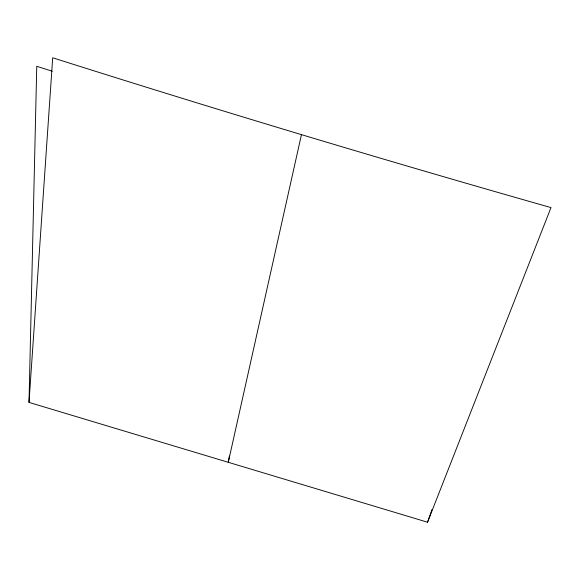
<?xml version="1.0" encoding="UTF-8"?>
<svg xmlns="http://www.w3.org/2000/svg" width="580" height="580" viewBox="0 0 580 580"><rect width="100%" height="100%" fill="white"/><g stroke="black" fill="none" stroke-linecap="round" stroke-linejoin="round"><path stroke-width="0.87" d="M29 402.397L52.7 57.79C218.029 110.243 384.149 160.189 551 207.589L427.547 522.21L29 402.397L36.758 66.301L52.28 71.217M229.39 456.061L228.274 462.303L301.455 134.64M427.547 522.21L432.042 509.421"/></g></svg>
